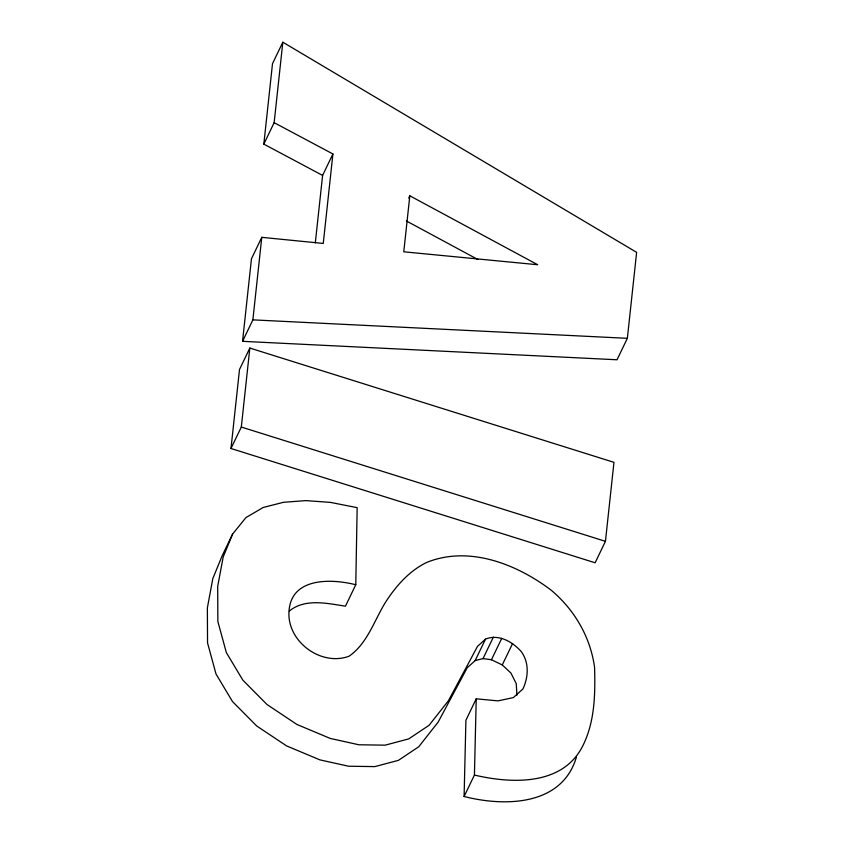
<?xml version="1.0" encoding="UTF-8"?>
<svg xmlns="http://www.w3.org/2000/svg" width="844" height="844" viewBox="0 0 844 844"><rect width="100%" height="100%" fill="white"/><g stroke="black" fill="none" stroke-linecap="round" stroke-linejoin="round"><path stroke-width="1.27" d="M289.376 611.014C305.011 598.153 327.261 603.397 345.449 606.192L355.778 584.744L357.16 507.655L330.468 502.391L305.918 500.608L283.489 502.296L263.191 507.476L245.92 517.594L232.575 534.115L222.257 555.563L212.846 578.488L207.371 607.817L207.54 642.896L216.022 674.029L232.533 701.607L256.766 726.03L286.591 745.906L319.876 759.864L348.53 766.225L374.873 766.605L398.442 760.338L418.751 746.74L438.131 722.137L467.207 667.783L475.172 660.578L485.5 639.13C498.614 633.675 512.646 641.82 521.254 651.61C529.336 662.656 528.46 676.983 522.942 688.947L513.342 697.598L497.96 700.889L476.227 698.811L465.909 720.259L464.105 796.504C504.849 806.875 561.956 805.967 576.368 757.247M464.105 796.504L474.423 775.056L476.227 698.811M230.982 448.491L239.506 369.503L249.835 348.055L613.968 462.343L605.443 541.331L595.125 562.779L230.982 448.491L241.31 427.043L249.835 348.055M242.544 341.324L251.459 258.791L261.777 237.343L323.263 243.441L332.916 153.967L274.152 122.675L282.835 42.2L636.629 252.356L627.356 338.317L617.027 359.776L242.544 341.324L252.873 319.865L261.777 237.343M315.318 242.85L322.598 175.415L263.824 144.124L272.507 63.648L282.835 42.2M409.815 195.797L403.77 251.807L537.702 264.742L409.815 195.797L408.728 198.055M232.575 534.115L223.175 557.04L217.699 586.369L217.857 621.448L226.34 652.581L242.85 680.159L267.084 704.582L296.909 724.458L330.204 738.416L358.858 744.777L385.202 745.157L408.77 738.88L429.079 725.291L448.459 700.689L477.525 646.335L485.5 639.13M263.824 144.124L274.152 122.675M322.598 175.415L332.916 153.967M475.172 660.578L483.032 658.594L493.35 637.136M483.032 658.594L491.44 659.744L501.769 638.296M516.939 695.108L516.243 683.672L510.936 673.058L502.275 664.945L512.603 643.497M252.873 319.865L627.356 338.317M355.778 584.744C332.03 578.72 292.108 577.043 289.102 610.043C285.905 640.628 320.477 666.844 349.089 656.21C367.868 643.086 374.325 619.865 386.162 601.234C396.553 585.409 409.456 570.797 426.748 562.41C469.18 545.277 516.855 564.182 551.248 590.241C574.574 609.874 590.367 637.009 594.577 667.319C595.294 693.652 594.978 720.881 583.172 745.083C563.37 785.964 512.065 783.897 474.423 775.056M241.31 427.043L605.443 541.331M491.44 659.744L502.275 664.945M406.397 220.98L477.841 259.488"/></g></svg>
